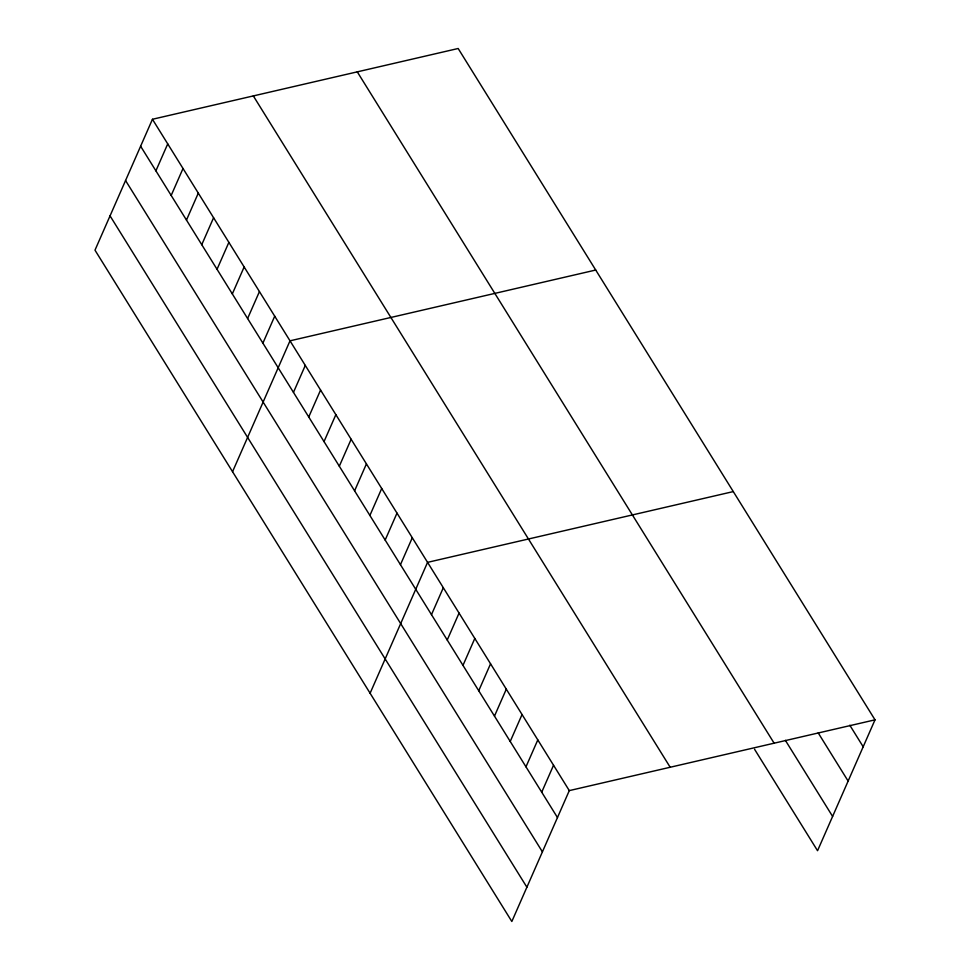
<?xml version="1.0" encoding="UTF-8"?>
<svg xmlns="http://www.w3.org/2000/svg" width="970" height="970" viewBox="0 0 970 970"><rect width="100%" height="100%" fill="white"/><g stroke="black" fill="none" stroke-linecap="round" stroke-linejoin="round"><path stroke-width="1.45" d="M152.448 119.274L94.987 250.163L511.833 921.5L569.293 790.611L875.013 719.837L458.167 48.5L152.448 119.274L569.293 790.611M155.903 170.829L167.725 143.887M171.181 195.455L183.015 168.501M186.47 220.069L198.292 193.127M201.76 244.683L213.582 217.741M217.037 269.296L228.871 242.354M232.327 293.91L244.149 266.968M247.605 318.524L259.439 291.582M262.894 343.15L274.716 316.196M232.545 471.711L290.006 340.822L595.725 270.036M293.461 392.377L305.283 365.435M308.751 416.991L320.573 390.049M324.029 441.605L335.862 414.663M339.318 466.218L351.14 439.277M354.596 490.832L366.43 463.89M369.885 515.458L381.707 488.504M385.163 540.072L396.997 513.13M400.452 564.686L412.286 537.744M370.103 693.247L427.564 562.357L733.284 491.584M431.48 614.665L443.314 587.723M447.231 640.018L459.065 613.076M462.981 665.384L474.803 638.442M478.731 690.749L490.553 663.807M494.482 716.102L506.304 689.161M510.22 741.468L522.054 714.526M525.97 766.833L537.804 739.892M541.721 792.187L553.543 765.245M875.013 719.837L817.552 850.726L754.563 749.276M849.805 725.22L863.191 746.779M818.207 732.896L848.132 781.08M785.373 740.34L832.612 816.425M357.275 71.853L774.121 743.19M253.328 95.921L670.185 767.258M140.614 146.215L557.471 817.552M125.554 180.517L542.412 851.854M110.046 215.861L526.892 887.198"/></g></svg>
